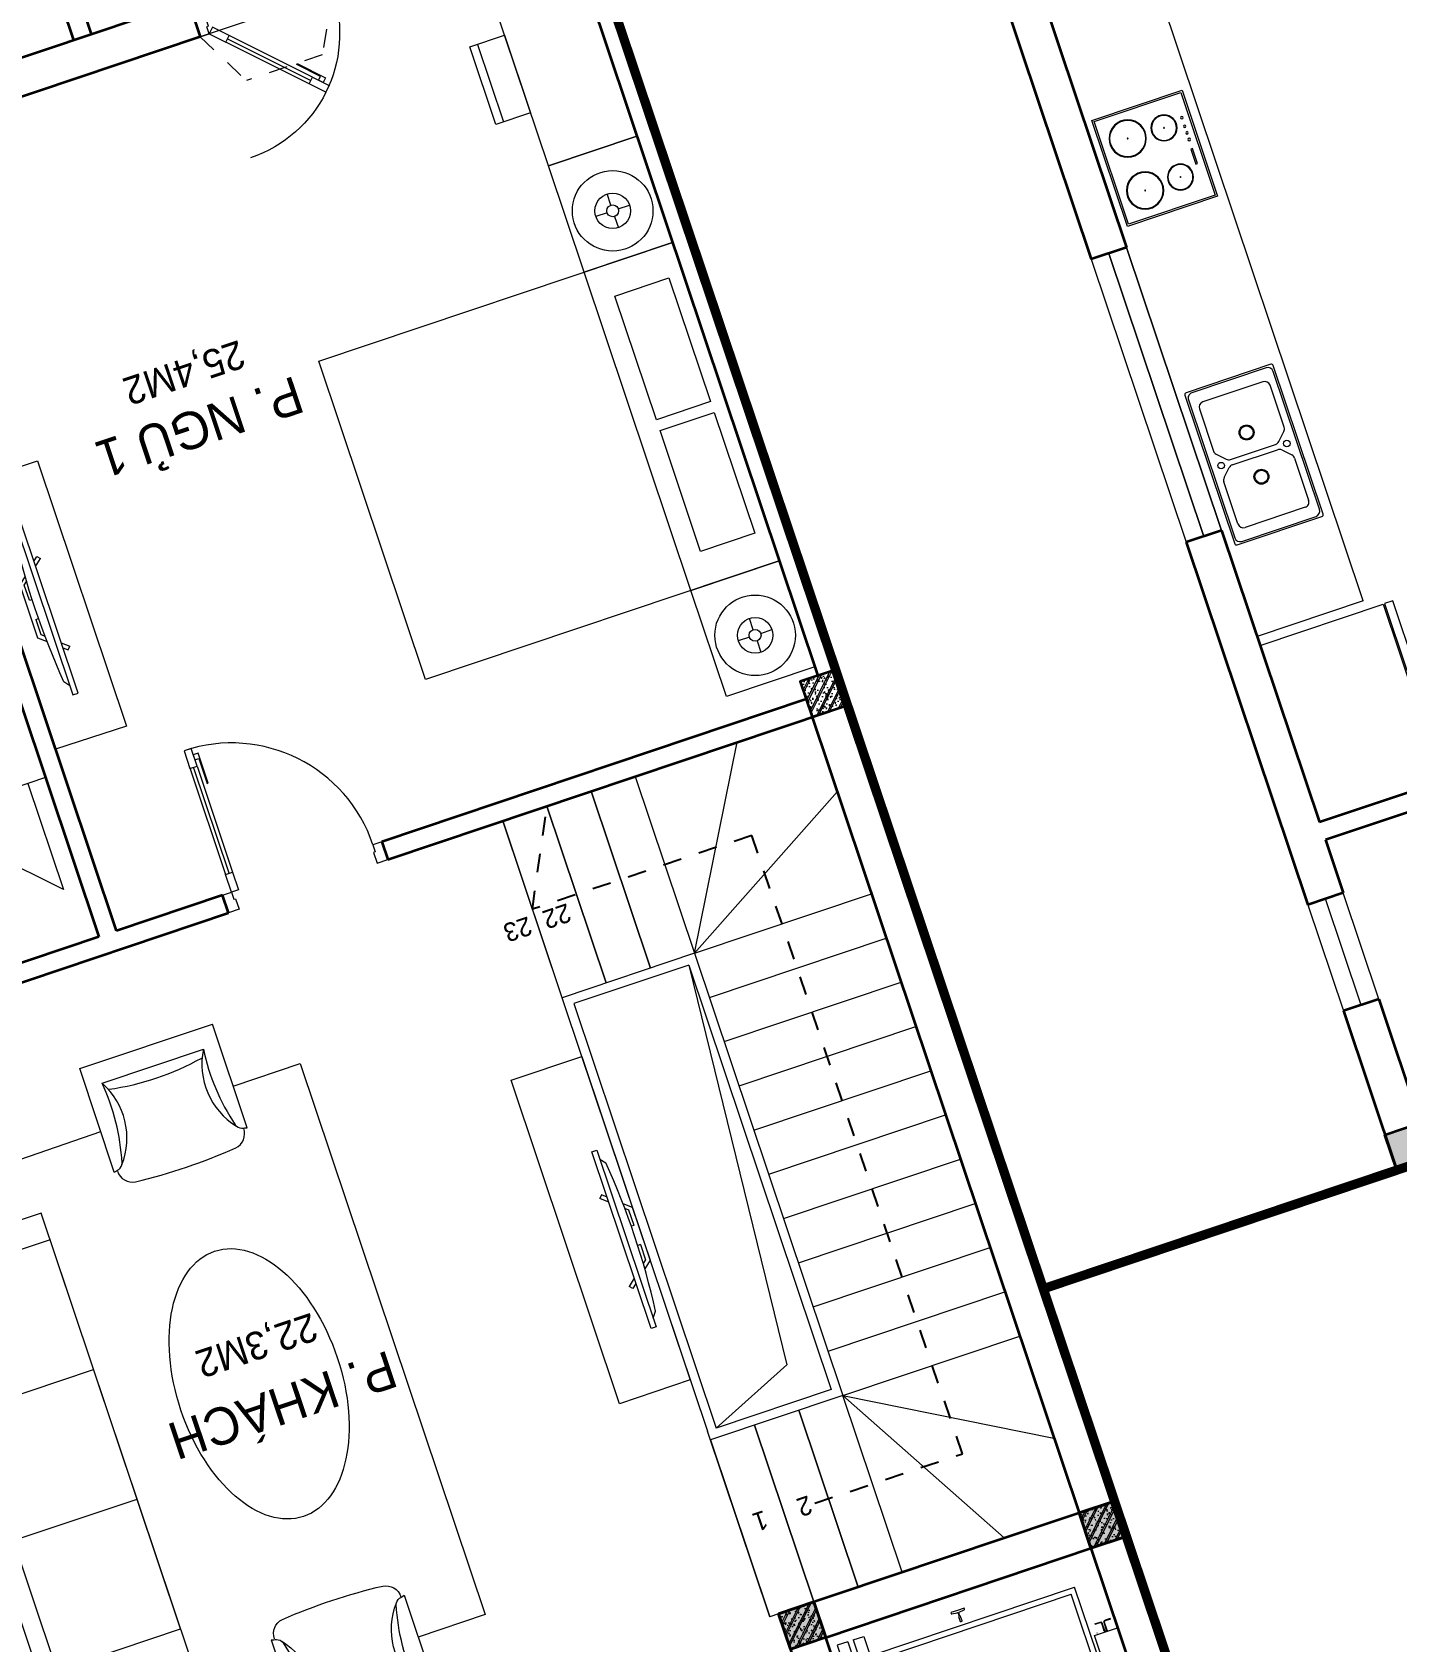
# Model space of a CAD drawing. Header units: metres. Extents: x 568336 to 569219, y 2065964 to 2066430.
# Drawn here: x 568586.56 to 568593.88, y 2066209.64 to 2066218.26 of the extents above; entities that cross this region are included whole.
import ezdxf

# ---------------------------------------------------------------- set-up
doc = ezdxf.new("R2010")
doc.units = ezdxf.units.M
for name, pattern in [('$AUDIT_BAD_LTYPE2', [0]), ('CENTER', [2, 1.25, -0.25, 0.25, -0.25]), ('DASHDOT2', [0.5, 0.25, -0.125, 0, -0.125]), ('HIDDEN', [0.375, 0.25, -0.125]), ('HIDDEN2', [0.1875, 0.125, -0.0625])]:
    doc.linetypes.add(name, pattern=pattern)
doc.layers.get('0').update_dxf_attribs({"linetype": 'CONTINUOUS'})
for name, color, linetype, lineweight in [('-CENTER', 143, 'CENTER', 13), ('-CONCRETE', 1, 'CONTINUOUS', 35), ('-DIM', 9, 'CONTINUOUS', 13), ('-DOOR', 137, 'CONTINUOUS', 9), ('-FURNITURE', 46, 'CONTINUOUS', 9), ('-HATCH', 8, 'CONTINUOUS', 5), ('-LINE1', 7, 'CONTINUOUS', 18), ('-LINE2', 252, 'CONTINUOUS', 9), ('-STEEL1', 1, 'CONTINUOUS', 35), ('-TEXT', 7, 'CONTINUOUS', 15), ('-WALL', 4, 'CONTINUOUS', 35), ('TEXT25', 2, 'CONTINUOUS', 13)]:
    doc.layers.add(name, color=color, linetype=linetype, lineweight=lineweight)
doc.layers.add('-RANH GIOI LO DAT', color=12, linetype='CONTINUOUS')
doc.layers.add('1-NETMANH', color=8, linetype='CONTINUOUS')
doc.styles.add('SVN_AVO_thuong', font='')
doc.styles.add('T1', font='', dxfattribs={"height": 200})
doc.styles.add('vnavanth', font='', dxfattribs={"width": 0.8})
doc.styles.get('SVN_AVO_thuong').set_extended_font_data('SVN-Avo')
doc.styles.get('T1').set_extended_font_data('VNgeometric Light')
doc.styles.get('vnavanth').set_extended_font_data('.VnAvantH')

# ---------------------------------------------------------------- blocks, each defined once
blk = doc.blocks.new('M19-T2')
at = {"layer": '-RANH GIOI LO DAT', "linetype": 'HIDDEN', "ltscale": 10, "const_width": 50}
blk.add_lwpolyline([(202847.3573571431, -171341.6559282462), (202847.3573564404, -151653.1480721793), (193847.3573574052, -151653.148072389), (193847.3573572669, -171551.0461515859)], close=True, dxfattribs=at)
blk = doc.blocks.new('A$C23F441E4')
at = {"ltscale": 3}
blk.add_lwpolyline([(-300, -0.0002277038292959332), (-300, -510.0002277038293), (300, -510.0002277038293), (300, -0.0002277038292959332), (-300, -0.0002277038292959332)], dxfattribs=at)
for points in [[(-290, -10.0002277038293), (-290, -500.0002277038293), (290, -500.0002277038293), (290, -10.0002277038293)], [(-99.92361733876169, -45.7805013358593), (-15.01730352267623, -45.7805013358593), (-15.01730352267623, -56.33586340083275), (-99.92361733876169, -56.33586340083275)]]:
    blk.add_lwpolyline(points, close=True, dxfattribs=at)
for centre, radius in [((-139, -156.0002277038293), 70), ((36.90287313051522, -47.90127239702269), 6.597286366527707), ((74.40287313051522, -47.90127239702269), 6.597286366527707), ((139, -156.0002277038293), 70), ((111.9028731305152, -47.90127239702269), 6.597286366527707), ((160.4028731305152, -47.90127239702269), 6.597286366527707), ((-139, -156.0002277038293), 67), ((-139, -156.0002277038293), 2), ((139, -156.0002277038293), 67), ((139, -156.0002277038293), 2), ((-147.0336941294372, -358.653199238237), 100), ((147.0336941294372, -358.653199238237), 100), ((-147.0336941294372, -358.653199238237), 97), ((147.0336941294372, -358.653199238237), 97), ((-147.0336941294372, -358.653199238237), 2), ((147.0336941294372, -358.653199238237), 2)]:
    blk.add_circle(centre, radius, dxfattribs=at)
blk = doc.blocks.new('A$C14986441')
at = {"ltscale": 3}
for p, q in [((-250.0000004096655, 420.0579938191804), (-250.0000000046566, -419.9420061808196)), ((239.9999995855615, 430.0579940553871), (-240.0000004144385, 430.0579938240116)), ((169.9999996216502, 355.0579940216267), (-170.0000003783498, 355.0579938577721)), ((249.9999999953434, -419.9420059388503), (249.9999995903345, 420.0579940611497)), ((-200.0000003639143, 325.0579938432784), (-200.0000002492452, 87.48440071480582)), ((199.9999997507548, 87.48440090671647), (199.9999996360857, 325.0579940361204)), ((-191.2132036748226, 66.27119728422258), (-148.7867967832135, 23.84479043312604)), ((-127.5735933431424, 15.05799387820298), (127.5735929142684, 15.05799400119577)), ((148.7867963454919, 23.84479057660792), (191.213203196472, 66.27119746763492)), ((-191.2132036109688, -66.15520958823618), (-148.7867967602797, -23.72880269627785)), ((-127.5735933287069, -14.94200612179702), (127.5735929288203, -14.94200599880423)), ((148.7867963684257, -23.72880255279597), (191.2132032602094, -66.15520940389251)), ((-200.0000000505825, -324.9420061567216), (-200.0000001650769, -87.36841302824905)), ((199.9999998349231, -87.36841283540707), (199.9999999494175, -324.9420059638796)), ((-240, -429.9420061759884), (240, -429.9420059446129)), ((169.9999999639113, -354.9420059783733), (-170.0000000360887, -354.9420061422279))]:
    blk.add_line(p, q, dxfattribs=at)
blk.add_lwpolyline([(239.9999999807333, -389.9420059446129), (239.99999960477, 390.0579940553871, 0.414213562373095), (209.9999995903345, 420.0579940408934), (-210.0000004096655, 420.0579938384471, 0.414213562373095), (-240.00000039523, 390.0579938240116), (-240.0000000192667, -389.9420061759884, 0.414213562373095), (-210.0000000046566, -419.9420061615529), (209.9999999953434, -419.9420059591066, 0.414213562373095)], format="xyb", close=True, dxfattribs=at)
for centre, radius in [((-2.675224095582962e-07, 125.0579939396703), 40), ((-2.675224095582962e-07, 125.0579939396703), 35), ((-185.5000002072193, 0.05799385026330128), 17.5), ((185.4999997927807, 0.05799402913544327), 17.5), ((-1.469743438065052e-07, -124.9420060603297), 40), ((-1.469743438065052e-07, -124.9420060603297), 35)]:
    blk.add_circle(centre, radius, dxfattribs=at)
for centre, radius, start, end in [((-240.0000004096655, 420.0579938240116), 10, 90.00000002668041, 180.0000000266804), ((-170.0000003639143, 325.0579938577721), 30, 90.00000002668041, 180.0000000266804), ((169.9999996360857, 325.0579940216267), 30, 2.668042644536231e-08, 90.00000002668041), ((239.9999995903345, 420.0579940553871), 10, 2.668042644536231e-08, 90.00000002668041), ((-170.0000002492452, 87.48440073023085), 30, 180.0000000266804, 225.0000000235824), ((169.9999997507548, 87.48440089315409), 30, 315.0000000235823, 2.668042644536231e-08), ((-127.5735933576361, 45.05799387820298), 30, 225.0000000235824, 270.0000000266804), ((127.5735928997747, 45.05799400119577), 30, 270.0000000266804, 315.0000000235823), ((-170.0000001650769, -87.36841301375534), 30, 135.0000000235824, 180.0000000266804), ((-127.5735933142714, -44.94200612179702), 30, 90.00000002668041, 135.0000000235824), ((127.5735929432558, -44.94200599880423), 30, 45.00000002358239, 90.00000002668041), ((169.9999998349231, -87.36841284896946), 30, 2.668042644536231e-08, 45.00000002358239), ((-170.0000000505825, -324.9420061422279), 30, 180.0000000266804, 270.0000000266804), ((169.9999999494175, -324.9420059783733), 30, 270.0000000266804, 2.668042644536231e-08), ((-240.0000000046566, -419.9420061759884), 10, 180.0000000266804, 270.0000000266804), ((239.9999999953434, -419.9420059446129), 10, 270.0000000266804, 2.668042644536231e-08)]:
    blk.add_arc(centre, radius, start, end, dxfattribs=at)
blk = doc.blocks.new('A$C55AD6C8F')
at = {"ltscale": 3}
for p, q in [((-750, 623.9554341743351), (-750, 1000.000000000058)), ((-750, 1000.000000000058), (-704.3477934409166, 1000.000000000058)), ((-704.3477934409166, 1000.000000000058), (-704.3477934409166, 623.9554341743351)), ((0, 1000), (-695.2173631351907, 1000.000000000058)), ((-695.2173631351907, 1000.000000000058), (-695.2173631351907, 5.820766091346741e-11)), ((0, 0), (0, 1000)), ((-704.3477934409166, 623.9554341743351), (-749.9999999999418, 623.9554341743351)), ((-750, 613.395983129798), (-750, 17.63542316207895)), ((-704.3477934409166, 613.395983129798), (-749.9999999999418, 613.3959831297398)), ((-704.3477934409166, 17.63542316207895), (-704.3477934409166, 613.395983129798)), ((-750, 17.63542316207895), (-704.3477934409166, 17.63542316207895)), ((-695.2173631351907, 5.820766091346741e-11), (0, 0))]:
    blk.add_line(p, q, dxfattribs=at)
at = {"ltscale": 3, "elevation": -2.790667130434782e-09}
for points in [[(-750.0000000003492, 688.433921672462), (-750.0000000003492, 656.9339216743247), (-790.097850547405, 656.9339216743247), (-790.097850547405, 788.4142628387199), (-770.7718286834424, 788.4142628387199), (-770.7718286834424, 688.433921672462)], [(-750.0000000003492, 548.917495631671), (-750.0000000003492, 580.4174956298084), (-790.097850547405, 580.4174956298084), (-790.097850547405, 448.9371544654132), (-770.7718286834424, 448.9371544654132), (-770.7718286834424, 548.917495631671)]]:
    blk.add_lwpolyline(points, close=True, dxfattribs=at)
blk = doc.blocks.new('A$C5C575821')
at = {"layer": '-CONCRETE'}
h = blk.add_hatch(color=256, dxfattribs=at)
h.dxf.hatch_style = 1
h.paths.add_polyline_path([(-0.00237559899687767, 200.0000000000146), (-0.00237559899687767, 1.455191522836685e-11), (199.9976244010031, 1.455191522836685e-11), (199.9976244010031, 200.0000000000146)])
blk.add_lwpolyline([(-0.00237559899687767, 1.455191522836685e-11), (199.9976244010031, 1.455191522836685e-11), (199.9976244010031, 200.0000000000146), (-0.00237559899687767, 200.0000000000146)], close=True, dxfattribs=at)
blk = doc.blocks.new('M18-T2')
at = {"layer": '-DOOR'}
for p, q in [((200252.5158767066, -87518.1316374329), (198652.5158767066, -87518.1316374329)), ((200252.5158767066, -87618.1316374329), (198652.5158767066, -87618.1316374329)), ((198652.5158766921, -87618.1427405079), (200252.515876707, -87618.1806423894)), ((200252.5158767066, -87718.1316374329), (198652.5158767066, -87718.1316374329))]:
    blk.add_line(p, q, dxfattribs=at)
for points in [[(196602.4607517882, -87518.1316252751), (196002.4488118803, -87518.1316252751), (196002.4488118803, -87718.1316252751), (196602.4607517882, -87718.1316252751)], [(198652.5158766919, -87718.31889358495), (200252.5158766996, -87718.28659373015), (200252.5158766996, -87518.24420021736), (198652.5158766919, -87518.27650007192)]]:
    blk.add_lwpolyline(points, close=True, dxfattribs=at)
blk.add_lwpolyline([(196002.4488118803, -87618.1316252751), (196602.4533859472, -87618.1758011422)], dxfattribs=at)
at = {"layer": '-FURNITURE'}
for q in [(198052.4543453317, -87718.1592070119), (201902.4488118863, -88318.19288378427)]:
    blk.add_line((198052.4488118007, -88318.19288378427), q, dxfattribs=at)
at = {"layer": '-RANH GIOI LO DAT', "linetype": 'HIDDEN', "ltscale": 10, "const_width": 50}
blk.add_lwpolyline([(201103.8014819287, -105067.6747470424), (206102.4488127622, -99951.37831573247), (206102.4488121746, -85518.7918437419), (195102.4488117702, -85518.7918437419), (195102.4488128515, -105207.2997001795)], close=True, dxfattribs=at)
at = {"layer": '-WALL', "linetype": 'Continuous', "ltscale": 10}
for p, q in [((195102.4488118007, -102805.990024435), (195102.4488118005, -87518.13162535391)), ((196902.4488118005, -88718.13162579373), (196902.4488118005, -87718.13162533307)), ((197002.4488118005, -88718.13162579373), (197002.4488118005, -87718.13162533307))]:
    blk.add_line(p, q, dxfattribs=at)
at = {"layer": '-WALL'}
for p, q in [((196002.4488118803, -87518.1316252751), (195102.4488118803, -87518.1316252751)), ((196002.4488118803, -87718.1316252751), (196002.4488118803, -87518.1316252751)), ((196602.4460266113, -87718.13162527521), (196602.4607517882, -87518.1316252751)), ((198652.5158766919, -87518.27650007192), (196602.4607517882, -87518.1316252751)), ((198652.5158766917, -87718.31889358495), (198652.5158766919, -87518.27650007192)), ((202102.4488118803, -87518.1316252751), (200252.5158767066, -87518.30274020339)), ((200252.5158767066, -87718.30274020339), (200252.5158767066, -87518.30274020339)), ((196002.4488118803, -87718.1316252751), (195302.4488118803, -87718.1316252751)), ((196902.5829415332, -87718.13162527521), (196602.4460266113, -87718.13162527521)), ((198652.5158766919, -87718.31889358495), (197002.5829415332, -87718.1316252751)), ((201902.4488118803, -87718.1316252751), (200252.5158767066, -87718.30274020339))]:
    blk.add_line(p, q, dxfattribs=at)
at = {"layer": '-FURNITURE', "xscale": -1}
for name, p, rotation in [('A$C55AD6C8F', (197002.4488118005, -87718.13162533307), 270), ('A$C23F441E4', (200657.4497413657, -88268.20669677839), 180)]:
    blk.add_blockref(name, p, dxfattribs=dict(at, rotation=rotation))
at = {"layer": '-FURNITURE', "rotation": 270}
blk.add_blockref('A$C14986441', (198982.3926769022, -88012.52790405133), dxfattribs=at)
at = {"layer": '-WALL', "xscale": -1}
blk.add_blockref('A$C5C575821', (195302.4464362015, -87718.13162535158), dxfattribs=at)
blk = doc.blocks.new('*U152')
at = {"linetype": '$AUDIT_BAD_LTYPE2'}
for p, q in [((70, 100), (70, 699.9999999999982)), ((90, 699.9999999999982), (90, 100))]:
    blk.add_line(p, q, dxfattribs=at)
for points in [[(50, 699.9999999999982), (90, 699.9999999999982), (90, 799.9999999999982), (50, 799.9999999999982), (50, 699.9999999999982)], [(50, 702.9059272893337), (50, 100)], [(50, 100), (90, 100), (90, 0), (50, 0), (50, 100)]]:
    blk.add_lwpolyline(points)
for points in [[(118.2698876160139, 594.5156181119073), (118.2698876160139, 764.1349438079906), (90, 764.1349438079906), (90, 735.8650561920058), (112.6159100928053, 735.8650561920058), (112.6159100928053, 594.5156181119073)], [(0, 0), (50, 0), (50, -40), (60, -40), (60, -99.99999999999272), (0, -99.99999999999272)], [(899.9999999999982, 1.3252863207713e-28), (849.9999999999982, 1.3252863207713e-28), (849.9999999999982, -40.00000000000001), (839.9999999999982, -40.00000000000001), (839.9999999999982, -99.99999999999272), (899.9999999999982, -99.99999999999272)]]:
    blk.add_lwpolyline(points, close=True)
at = {"linetype": '$AUDIT_BAD_LTYPE2', "ltscale": 0.3}
blk.add_arc((50, 0), 799.9999999999982, 0, 90, dxfattribs=at)
blk = doc.blocks.new('1800X2000')
at = {"layer": '-FURNITURE'}
blk.add_line((325497.3064970744, 17765.29446492715), (325497.3064973904, 19565.2944651944), dxfattribs=at)
for points in [[(323997.3057774993, 19565.2944651944), (325997.3064971831, 19565.2944651944), (325997.3064971831, 17765.29446484288), (323997.3057774993, 17765.29446484288)], [(325612.9490047574, 19390.79434491032), (325919.0064973457, 19390.79434491032), (325919.0064973457, 18691.29434485664), (325612.9490047574, 18691.29434485664)], [(325612.9490046239, 18629.79434491026), (325919.0064972151, 18629.79434491026), (325919.0064972151, 17946.79434485664), (325612.9490046239, 17946.79434485664)]]:
    blk.add_lwpolyline(points, close=True, dxfattribs=at)
blk = doc.blocks.new('X-5M-DH-2-CORE$0$A$C75E80C28')
at = {"layer": '-LINE2', "linetype": 'Continuous', "ltscale": 2}
for p, q in [((-510.0000099998433, -21.5000000000291), (-510.0000099998579, -50.60000000000582)), ((-506.8000099998899, -21.5000000000291), (-510.0000099998433, -21.5000000000291)), ((-510.0000099998579, -108.5000000000291), (-510.0000099998433, -79.39999999999418)), ((-506.8000099998899, -21.5000000000291), (-506.8000099999044, -50.60000000000582)), ((-506.8000099999044, -108.5000000000291), (-506.8000099998899, -79.39999999999418)), ((-456.2000100000296, -56.79999999998836), (-500.6000099999364, -56.80000000001746)), ((-456.2000100000441, -60), (-500.600009999951, -60.0000000000291)), ((-456.2000100000296, -70), (-500.6000099999364, -70.0000000000291)), ((-456.2000100000296, -73.19999999995343), (-500.6000099999364, -73.19999999998254)), ((-453.2000100000441, -63), (-453.2000100000296, -67)), ((-450.0000099998579, -63), (-450.0000099998433, -67)), ((450.0000100000616, -63), (450.0000100000761, -67)), ((453.200010000015, -63), (453.2000100000296, -67)), ((456.2000100000296, -56.79999999998836), (500.6000100000529, -56.79999999998836)), ((456.200010000015, -60), (500.6000100000383, -60)), ((456.2000100000296, -70), (500.6000100000529, -70)), ((456.2000100000296, -73.19999999995343), (500.6000100000529, -73.19999999995343)), ((506.8000100001227, -21.5), (510.0000100000761, -21.5)), ((506.8000100001227, -21.5), (506.8000100001082, -50.59999999997672)), ((506.8000100001227, -108.5), (506.8000100001227, -79.39999999996508)), ((510.0000100000761, -21.5), (510.0000100000616, -50.59999999997672)), ((510.0000100000761, -108.5), (510.0000100000761, -79.39999999996508)), ((-731.0000002632733, -148.9999999649008), (730.9999997367267, -148.9999999649299)), ((-731.0000002698944, -1304.999999934109), (-731.0000002632733, -148.9999999649008)), ((-556.8000102631631, -112.4999999912397), (-560.0000102631166, -112.4999999912397)), ((456.800009736864, -112.4999999912397), (460.0000097368174, -112.4999999912397)), ((730.9999997301056, -1304.999999934109), (730.9999997367267, -148.9999999649299)), ((-700.0000002632733, -178.9999999649008), (699.9999997367267, -178.9999999649299)), ((-700.0000002699089, -1224.999999934109), (-700.0000002632733, -178.9999999649008)), ((699.9999997300911, -1224.999999934109), (699.9999997367267, -178.9999999649299)), ((-700.0000002699089, -1224.999999934109), (-400.0000002699089, -1224.999999934138)), ((-400.0000002698944, -1304.999999934138), (-400.0000002699089, -1224.999999934138)), ((699.9999997300911, -1224.999999934109), (399.9999997300911, -1224.999999934109)), ((399.9999997301056, -1304.999999934109), (399.9999997300911, -1224.999999934109)), ((839.9999997301056, -1304.999999934109), (-840.0000002698944, -1304.999999934109)), ((-840.0000002698944, -1364.999999934109), (-840.0000002698944, -1304.999999934109)), ((839.9999997301056, -1364.999999934109), (-840.0000002698944, -1364.999999934109)), ((424.9999997301056, -1308.999999934109), (-425.0000002698944, -1308.999999934109)), ((-425.0000002699089, -1342.999999934109), (-425.0000002698944, -1308.999999934109)), ((424.9999997300911, -1342.999999934109), (-425.0000002699089, -1342.999999934109)), ((-2.6989437174052e-07, -1308.999999934109), (-2.699089236557484e-07, -1342.999999934109)), ((424.9999997300911, -1342.999999934109), (424.9999997301056, -1308.999999934109)), ((839.9999997301056, -1364.999999934109), (839.9999997301056, -1304.999999934109)), ((839.9999997301056, -1394.999999934109), (-840.0000002698944, -1394.999999934109)), ((-840.0000002698944, -1394.999999934109), (-840.0000002698944, -1454.999999934109)), ((-840.0000002698944, -1454.999999934109), (-435.0000002698944, -1454.999999934109)), ((-435.0000002698944, -1449.999999934109), (-435.0000002699089, -1459.999999934109)), ((-435.0000002698944, -1449.999999934109), (-400.0000002698944, -1449.999999934138)), ((-435.0000002699089, -1459.999999934109), (-425.0000002699089, -1459.999999934109)), ((-433.4000002698012, -1451.599999934086), (-433.4000002698012, -1458.399999934074)), ((-433.4000002698012, -1451.599999934086), (-401.6000002697547, -1451.599999934086)), ((-433.4000002698012, -1458.399999934074), (-425.0000002698944, -1458.399999934074)), ((429.9999997300911, -1405.999999934138), (-430.0000002699089, -1405.999999934109)), ((-430.0000002699089, -1405.999999934109), (-430.0000002698944, -1445.999999934109)), ((429.9999997301056, -1445.999999934138), (-430.0000002698944, -1445.999999934109)), ((-425.0000002698944, -1458.399999934074), (-425.0000002699089, -1459.999999934109)), ((-401.6000002697547, -1451.599999934086), (-401.6000002697256, -1498.399999934074)), ((399.9999997301056, -1449.999999934109), (-400.0000002698944, -1449.999999934138)), ((-400.0000002698944, -1449.999999934138), (-400.0000002698653, -1499.999999934138)), ((-2.699089236557484e-07, -1405.999999934109), (-2.6989437174052e-07, -1445.999999934109)), ((399.9999997301056, -1449.999999934109), (399.9999997301347, -1499.999999934109)), ((434.9999997301056, -1449.999999934109), (399.9999997301056, -1449.999999934109)), ((401.5999997301988, -1451.599999934086), (401.5999997302279, -1498.399999934074)), ((433.3999997302453, -1451.599999934086), (401.5999997301988, -1451.599999934086)), ((433.3999997302453, -1458.399999934074), (424.9999997301056, -1458.399999934074)), ((424.9999997301056, -1458.399999934074), (424.9999997301056, -1459.999999934109)), ((434.9999997301056, -1459.999999934109), (424.9999997301056, -1459.999999934109)), ((429.9999997300911, -1405.999999934138), (429.9999997301056, -1445.999999934138)), ((433.3999997302453, -1451.599999934086), (433.3999997302453, -1458.399999934074)), ((434.9999997301056, -1449.999999934109), (434.9999997301056, -1459.999999934109)), ((839.9999997301056, -1454.999999934109), (434.9999997301056, -1454.999999934109)), ((839.9999997301056, -1394.999999934109), (839.9999997301056, -1454.999999934109)), ((-435.0000002698653, -1489.999999934109), (-435.0000002698653, -1499.999999934109)), ((-435.0000002698653, -1489.999999934109), (-425.0000002698653, -1489.999999934109)), ((-435.0000002698653, -1499.999999934109), (-400.0000002698653, -1499.999999934138)), ((-433.4000002697721, -1491.599999934086), (-433.4000002697721, -1498.399999934074)), ((-433.4000002697721, -1491.599999934086), (-425.0000002698653, -1491.599999934086)), ((-433.4000002697721, -1498.399999934074), (-401.6000002697256, -1498.399999934074)), ((-425.0000002698653, -1489.999999934109), (-425.0000002698653, -1491.599999934086)), ((434.9999997301347, -1499.999999934109), (399.9999997301347, -1499.999999934109)), ((433.3999997302744, -1498.399999934074), (401.5999997302279, -1498.399999934074)), ((424.9999997301347, -1489.999999934109), (424.9999997301347, -1491.599999934086)), ((434.9999997301347, -1489.999999934109), (424.9999997301347, -1489.999999934109)), ((433.3999997302744, -1491.599999934086), (424.9999997301347, -1491.599999934086)), ((433.3999997302744, -1491.599999934086), (433.3999997302744, -1498.399999934074)), ((434.9999997301347, -1489.999999934109), (434.9999997301347, -1499.999999934109))]:
    blk.add_line(p, q, dxfattribs=at)
for points in [[(-450.0000000000146, 0), (-450, -130), (450, -130), (449.9999999999854, 0)], [(-200, -29), (200.0000000001164, -29), (200.0000000001164, -101), (-200, -101)], [(-36.0000002632587, -583.9999999649008), (35.9999997367413, -583.9999999649008), (35.99999973675585, -983.9999999649008), (-36.00000026324415, -983.9999999649008)]]:
    blk.add_lwpolyline(points, close=True, dxfattribs=at)
for points in [[(-780.0000002632587, -788.9999999649008), (-751.0000002632587, -788.9999999649299, 0.414213562373095), (-750.0000002632733, -787.9999999649008), (-750.0000002632587, -783.9999999649008), (-750.0000002632587, -779.9999999649008, 0.414213562373095), (-751.0000002632733, -778.9999999649299), (-780.0000002632733, -778.9999999649881, -0.2569775838576673), (-784.1207396915852, -781.9399999648449), (-797.9000002631656, -781.939999964874, -0.414213562373095), (-800.9000002631656, -778.939999964874), (-804.0000002632587, -749.4999999649008, 0.414213562373095), (-807.0000002632587, -746.4999999649008), (-812.0000002632587, -746.4999999649008), (-812.0000002632587, -783.9999999649008), (-812.0000002632587, -821.4999999649008), (-807.0000002632587, -821.4999999649008, 0.414213562373095), (-804.0000002632587, -818.4999999649008), (-800.9000002631656, -789.0599999648693, -0.414213562373095), (-797.9000002631656, -786.0599999648693), (-784.1207396915852, -786.0599999648402, -0.2569775838576673), (-780.0000002632587, -788.9999999647553)], [(779.9999997367413, -788.9999999649299), (750.9999997367413, -788.9999999649008, -0.414213562373095), (749.9999997367267, -787.9999999649299), (749.9999997367413, -783.9999999649299), (749.9999997367413, -779.9999999649299, -0.414213562373095), (750.9999997367267, -778.9999999649008), (779.9999997368432, -778.9999999650172, 0.2569775838576673), (784.1207391653006, -781.939999964874), (797.899999736881, -781.9399999648449, 0.414213562373095), (800.899999736881, -778.9399999648449), (803.9999997367413, -749.4999999649008, -0.414213562373095), (806.9999997367413, -746.4999999649008), (811.9999997367413, -746.4999999649008), (811.9999997367413, -783.9999999649008), (811.9999997367413, -821.4999999649008), (806.9999997367413, -821.4999999649008, -0.414213562373095), (803.9999997367413, -818.4999999649008), (800.899999736881, -789.0599999648402, 0.414213562373095), (797.899999736881, -786.0599999648402), (784.1207391653006, -786.0599999648693, 0.2569775838576672), (779.9999997368577, -788.9999999647844)]]:
    blk.add_lwpolyline(points, format="xyb", dxfattribs=at)
for centre, radius, start, end in [((-500.600009999951, -50.60000000000582), 9.400000000001475, 180, 270), ((-500.6000099999364, -79.39999999999418), 9.399999999997844, 90, 180), ((-500.600009999951, -50.60000000000582), 6.200000000004374, 180, 270), ((-500.6000099999364, -79.39999999999418), 6.19999999999734, 90, 180), ((-456.2000100000441, -63), 6.19999999999713, 0, 90), ((-456.2000100000441, -63), 3.000000000000045, 0, 90), ((-456.2000100000296, -67), 6.20000000000076, 270, 0), ((-456.2000100000296, -67), 2.999999999999834, 270, 0), ((456.200010000015, -63), 6.19999999999713, 90, 180), ((456.2000100000296, -67), 6.20000000000076, 180, 270), ((456.200010000015, -63), 3.000000000000045, 90, 180), ((456.2000100000296, -67), 2.999999999999834, 180, 270), ((500.6000100000383, -50.59999999997672), 6.200000000004374, 270, 0), ((500.6000100000383, -50.59999999997672), 9.400000000001475, 270, 0), ((500.6000100000529, -79.39999999996508), 9.399999999997844, 0, 90), ((500.6000100000529, -79.39999999996508), 6.19999999999734, 0, 90)]:
    blk.add_arc(centre, radius, start, end, dxfattribs=at)
blk = doc.blocks.new('A$C3F71457E')
at = {"layer": '-CONCRETE'}
blk.add_lwpolyline([(-8.760252967476845e-09, -100.0000002632005), (0, 400), (-1500, 400.0000000000582), (-1500.00000001755, -1399.999999999942), (-1.754960976541042e-08, -1400), (-7.895869202911854e-08, -900.0000002632005), (199.9999999912397, -900.0000002982852), (199.9999999824504, -1600), (-1700.00000001755, -1600), (-1700, 600), (200, 600), (199.9999999912397, -100.0000002982852), (6.140908226370811e-08, -100.0000002632005)], dxfattribs=at)
at = {"layer": '-LINE1'}
blk.add_line((-7.895869202911854e-08, -900.0000002632005), (-8.760252967476845e-09, -100.0000002632005), dxfattribs=at)
at = {"layer": '-WALL'}
for p in [(-1699.997624401003, 399.9999999999854), (0.00237559899687767, 399.9999999999854), (-1699.997624401081, -1599.999999999959), (0.002375601565972829, -1600.000000021305)]:
    blk.add_blockref('A$C5C575821', p, dxfattribs=at)
at = {"color": 2, "rotation": 90}
blk.add_blockref('X-5M-DH-2-CORE$0$A$C75E80C28', (-1500.00000000876, -499.9999999999418), dxfattribs=at)
blk = doc.blocks.new('XR.MB.LM123$0$tvi 1')
blk.add_lwpolyline([(28.54445810673496, -2.291926648467779e-10), (28.54445810673496, -999.9999999999964), (-7.275957614183426e-12, -1000), (0, 0)], close=True)
for points in [[(28.54445810680045, -50.31958968611434), (52.37372755713295, -80.86315460130209)], [(-24.09820395050338, -235.5599978379832), (-39.09879504836863, -251.7939635238108)], [(0, -284.7849796677438), (-39.09879504836863, -251.7939635238108)], [(0, -255.9952397129928), (-24.09820395050338, -235.5599978379832)], [(69.66229681991535, -315.0836646851385), (111.1934016081432, -350.2927865858655), (111.193401608034, -649.712917566063), (69.68611289083492, -684.9110379843005)], [(89.09002233762294, -445.7449799550195), (89.09002233762294, -359.9578938602899), (70.91298945683957, -344.6203678706661)], [(89.09002233762294, -445.7449799550195), (73.49991829216015, -445.7449799550232)], [(89.09002233768115, -554.2550200447404), (89.09002233773936, -640.0421061392371), (70.91298945678864, -655.3796321293303)], [(89.09002233768115, -554.2550200447404), (73.49991829216015, -554.2550200447404)], [(0, -715.2150203320198), (-39.09879504836863, -748.2060364759491)], [(-24.09820395050338, -764.4400021620095), (-39.09879504836863, -748.2060364759491)], [(0, -744.004760287), (-24.09820395050338, -764.4400021620095)], [(28.54445810674224, -949.680410313882), (52.37372755713295, -919.1368453984578)]]:
    blk.add_lwpolyline(points)
blk.add_arc((-4025.16618952866, -499.9999999999964), 4099.025185406737, 354.1310878512652, 5.868912148527433)
blk = doc.blocks.new('ghe11asdsdsdsd')
at = {"layer": '-FURNITURE', "ltscale": 5}
for p, q in [((-454.1512245237245, 641.9073886275291), (-454.093361600535, -60.42008052262099)), ((446.9845405295782, 642.5119281820953), (445.2090906954836, -59.49456913078757)), ((339.4434767446655, 74.7769195077999), (-347.9447826922697, 73.86721415390639)), ((445.2090906954836, -59.49456913078757), (-454.093361600535, -60.42008052262099))]:
    blk.add_line(p, q, dxfattribs=at)
for centre, radius, start, end in [((-329.6609394550032, 640.4347183164282), 102.5030657496747, 97.790878171796, 180.4720192216976), ((13.76703277978231, -3057.035900902003), 3815.794779152998, 85.15051378916075, 95.37323135559144), ((322.4963123202615, 643.5363927781655), 102.5030657496747, 359.5521671507362, 82.23330821456577), ((-556.8192392717756, 172.0380743239075), 480.9551723817158, 73.62802494144414, 77.67439557183955), ((-435.3449582978792, 585.5188594441861), 49.99999999999999, 17.29045382422632, 73.62802494144414), ((428.017340289487, 586.1773279104382), 49.99999999999999, 106.2083736517696, 162.5459446768903), ((548.310481298744, 172.35137315467), 480.9551723817158, 102.1620030057203, 106.2083736517696), ((-752.7215750947944, 311.3200961878028), 469.2846926992153, 329.6029749418909, 39.82713105222346), ((-1717.077797784907, 235.4868877488407), 1378.639231958857, 353.2676599931669, 15.34770349738529), ((744.7327549548354, 311.2790322922665), 469.2468948897888, 140.0381535895592, 210.2652298418676), ((1708.833027020766, 233.2264510887835), 1378.526022415482, 164.5192846221356, 186.6002375866197), ((-1.445652381749824, -1576.057105405802), 1730.279692069412, 79.6029490361376, 100.5814174655623)]:
    blk.add_arc(centre, radius, start, end, dxfattribs=at)
blk = doc.blocks.new('SOFA 2500')
at = {"layer": '-FURNITURE'}
for p, q in [((267948.7536068321, 8788.429872642053), (268648.7536068321, 8788.429872642053)), ((267948.7536068321, 8055.096539308724), (268648.7536068321, 8055.096539308724))]:
    blk.add_line(p, q, dxfattribs=at)
for points in [[(267848.7536068321, 9671.763205975389), (268648.7536068321, 9671.763205975389), (268648.7536068321, 7171.763205975389), (267848.7536068321, 7171.763205975389)], [(267948.7536068321, 9521.763205975389), (268648.7536068321, 9521.763205975389), (268648.7536068321, 7321.763205975389), (267948.7536068321, 7321.763205975389)]]:
    blk.add_lwpolyline(points, close=True, dxfattribs=at)
blk = doc.blocks.new('12PLMP12')
at = {"color": 0, "linetype": 'ByBlock'}
for p, q in [((0, 1.25), (0, 3.75)), ((-1.25, 0), (-3.75, 0)), ((1.25, 0), (3.75, 0)), ((0, -1.25), (0, -3.75))]:
    blk.add_line(p, q, dxfattribs=at)
for radius in [8.5, 3.75, 1.25]:
    blk.add_circle((0, 0), radius, dxfattribs=at)
blk = doc.blocks.new('X-5M-G-MB PHONGNGU$0$A$C25DB0C3F')
at = {"elevation": -1.640194e-10}
for points in [[(197.042397281708, 437.8598038521595), (197.0369402521756, -4.041241481900215e-06), (2.670008689165115e-05, 0.002451622160151601), (0.005483729648403823, 437.8622595155612)], [(0.005483729648403823, 437.8622595155612), (197.0369402521756, 437.8622595153283), (197.0369402521756, -4.041241481900215e-06), (0.005483729648403823, -4.041226929984987e-06)]]:
    blk.add_lwpolyline(points, close=True, dxfattribs=at)
at = {"elevation": -1.640194e-10, "flags": 128}
blk.add_lwpolyline([(43.79146451898851, 437.8617138124537), (43.78600748942699, 0.001905919052660465)], dxfattribs=at)
blk = doc.blocks.new('*U151')
at = {"linetype": '$AUDIT_BAD_LTYPE2'}
for p, q in [((134.8528137423857, 56.56854249492379), (488.4062043356582, 410.1219330881962)), ((502.5483399593892, 395.9797974644653), (148.9949493661167, 42.42640687119284))]:
    blk.add_line(p, q, dxfattribs=at)
for points in [[(447.9494474537137, 301.4012464854598), (567.8884228737038, 421.3402219054498), (547.8985936370387, 441.3300511421148), (527.9087644003944, 421.3402219054705), (543.9006277897223, 405.3483585161426), (443.9514816063765, 305.3992123327969)], [(0, 0), (50, 0), (50, -40), (60, -40), (60, -199.3588634537518), (0, -199.3588634537518)], [(799.9999999999982, 7.105427357601134e-15), (749.9999999999982, 7.105427357601134e-15), (749.9999999999982, -40), (739.9999999999982, -40), (739.9999999999982, -199.3588634537518), (799.9999999999982, -199.3588634537518)]]:
    blk.add_lwpolyline(points, close=True)
for points in [[(474.2640687119273, 424.2640687119272), (502.5483399593892, 395.9797974644653), (573.2590180780439, 466.69047558312), (544.974746830582, 494.9747468305819), (474.2640687119273, 424.2640687119272)], [(476.3188696038515, 426.3188696038514), (120.7106781186548, 70.71067811865474)], [(120.7106781186548, 70.71067811865474), (148.9949493661167, 42.42640687119284), (78.2842712474619, -28.2842712474619), (50, 0), (120.7106781186548, 70.71067811865474)]]:
    blk.add_lwpolyline(points)
at = {"linetype": '$AUDIT_BAD_LTYPE2', "ltscale": 0.3}
blk.add_arc((50, 0), 699.9999999999982, 0, 90, dxfattribs=at)
blk = doc.blocks.new('18x35')
at = {"layer": '-HATCH'}
h = blk.add_hatch(dxfattribs=at)
h.set_pattern_fill('CHAU-01', color=256, scale=10, angle=-1.272221872585407e-14, pattern_type=2)
h.set_pattern_definition([(49.99999999999999, (0, 0), (71.72601826007535, -6.275213498259527), [7.5, -82.5]), (355, (0, 0), (-13.87513336129999, 75.21921337000119), [6, -66]), (100.4514, (5.977167999997619, -0.5229339999999638), (57.85093817140217, 68.94395420609534), [6.374019000000001, -70.1142112]), (46.18419999999998, (0, 20), (106.7241048625644, -16.55190143290183), [11.25, -123.75]), (96.63559999999998, (8.89367449999554, 18.62066930000003), (93.46627055487036, 97.41178709004416), [9.561028799999994, -105.1713]), (351.1842, (0, 20), (93.46619451336275, 97.41186009253245), [9, -99]), (20.99999999999998, (10, 15), (59.69070521184616, -40.2618890665339), [7.5, -82.5]), (326.0000000000001, (10, 15), (24.33153319215819, 72.5150045046853), [6, -66]), (71.45139999999999, (14.97422329999972, 11.64483940000002), (84.022262858149, 32.25304967099522), [6.374019000000001, -70.1142112]), (37.49999999999998, (0, 0), (1.215985531729074, 33.28938538313115), [0, -65.19999999999999, 0, -67, 0, -66.25]), (7.499999999999987, (0, 0), (26.30695374421487, 39.44117118823602), [0, -38.2, 0, -63.7, 0, -25.25]), (327.5, (-22.30000000000291, 0), (53.3822436172409, -2.255487173437988), [0, -25, 0, -78, 0, -103.5]), (317.5, (-32.30000000000291, 0), (58.31861693423862, 10.01049823323176), [0, -32.5, 0, -51.8, 0, -73.5]), (44.99999999999999, (0, 0), (-30.05203820042826, 30.05203820042828), []), (44.99999999999999, (0, 12.25), (-30.05203820042826, 30.05203820042828), [])])
h.paths.add_polyline_path([(96508.03118051568, 47993.04977023201), (96508.03118051568, 47793.04977023201), (96708.03118051568, 47793.04977023201), (96708.03118051568, 47993.04977023201)])
at = {"layer": '-STEEL1'}
blk.add_lwpolyline([(96508.03118051568, 47793.04977023201), (96708.03118051568, 47793.04977023201), (96708.03118051568, 47993.04977023201), (96508.03118051568, 47993.04977023201)], close=True, dxfattribs=at)
blk = doc.blocks.new('M1-T2')
at = {"layer": '-CONCRETE', "color": 1, "linetype": 'HIDDEN', "ltscale": 10, "const_width": 50}
blk.add_lwpolyline([(191581.7177010371, 50951.98888872014), (197581.6939540912, 50951.98888872005), (197581.7429788466, 30952.01227472891), (191581.7667257926, 30952.01227472891)], close=True, dxfattribs=at)
at = {"layer": '-DOOR'}
blk.add_lwpolyline([(192331.96122545, 34151.9650449), (193731.9612261062, 34151.95119095598), (193731.9612261064, 33951.95119095598), (192331.9612254502, 33951.9650449)], dxfattribs=at)
at = {"layer": '-FURNITURE'}
blk.add_line((195781.5835012549, 37651.71698474683), (197481.6057401042, 37651.70815129593), dxfattribs=at)
for points in [[(195353.690136233, 39541.26619862595), (194974.2131251222, 39539.4583796049), (194974.1767102166, 42655.01620646146), (195353.6866041011, 42656.82419738676)], [(196763.1214681568, 39858.32846837021), (196767.1644500145, 39549.92178483728), (196104.8524042244, 39545.19311721103)], [(195881.8225619986, 37651.71698350468), (195881.8225622091, 38251.71698350468), (196481.8225619986, 37651.71698329443)]]:
    blk.add_lwpolyline(points, dxfattribs=at)
for points in [[(193931.43780169, 41812.9924690864), (193931.4378016902, 39984.37365565186), (193531.4378016902, 39984.37365565186), (193531.43780169, 41812.9924690864)], [(191681.890203857, 37801.59738755235), (191681.8902036072, 38401.59738724533), (192181.8902036072, 38401.59738733305), (192181.890203857, 37801.59738764007)], [(195281.8256804378, 36027.93517322378), (195281.8256809461, 37528.20742552447), (195681.8262739024, 37524.20742545433), (195681.8262733941, 36027.93517315364)], [(191681.8874519427, 35401.59738750743), (191681.8874516929, 36001.59738720041), (192181.8874516929, 36001.59738728813), (192181.8874519427, 35401.59738759515)], [(191681.8846994627, 35401.59738759515), (192181.8846994627, 35401.59738759515), (192181.8846994627, 34301.59738759515), (191681.8846994627, 34301.59738759515)]]:
    blk.add_lwpolyline(points, close=True, dxfattribs=at)
blk.add_ellipse((195729.6025699445, 41097.21506849396), major_axis=(1.314982500245877e-07, 749.5763598198391), ratio=0.5899940615450746, dxfattribs=at)
at = {"layer": '-LINE1'}
for p, q in [((193431.4378016904, 43151.71386036453), (191681.8846994533, 43151.71386036453)), ((192781.8645775628, 42151.71386036546), (192204.5143083745, 43151.71386036453)), ((192781.8645775637, 43151.71386036454), (192781.8645775637, 42151.71386036454)), ((193031.7223189393, 42151.71386036454), (193031.7223189393, 43151.71386036454)), ((193031.7223189393, 43151.71386036454), (193031.7223189393, 42151.71386036454)), ((193281.5800603149, 42151.71386036454), (193281.5800603149, 43151.71386036454)), ((193281.5800603149, 43151.71386036454), (193281.5800603148, 42151.71386036454)), ((193482.0374765698, 43152.01212012295), (193531.4378016904, 43152.01212012295)), ((193531.4378016904, 42151.71386036454), (193531.4378016904, 43151.71386036454)), ((193531.4378016904, 43151.71386036453), (193531.4378016903, 42101.71386036453)), ((192781.8645775637, 42151.71386036385), (191781.8846994525, 42729.05251217725)), ((192781.8645775628, 39651.71386036465), (192781.8645775637, 42151.71386036453)), ((192781.8645775637, 42151.71386036453), (193531.4378016903, 42151.71386036453)), ((192831.8645775635, 39701.71386036469), (192831.8645775637, 42101.71386036453)), ((192831.8645775637, 42101.71386036453), (193481.4378016903, 42101.71386036453)), ((193014.8835254203, 41900.68244678644), (193481.4378016903, 42101.71386036453)), ((193481.4378016894, 39701.71386036469), (193481.4378016903, 42101.71386036453)), ((193531.4378016901, 39701.71386036472), (193531.4378016903, 42101.71386036456)), ((192831.8645775635, 39701.71386036469), (193014.8835254203, 41900.68244678644)), ((192831.8645775635, 39701.71386036469), (193481.4378016894, 39701.71386036469)), ((193531.4378016904, 38651.71386036469), (193531.4378016903, 39701.71386036469)), ((192781.8645775637, 39651.71386036537), (191781.8846994525, 39074.37520855197)), ((192781.8645775628, 39651.71386036376), (192204.5143083745, 38651.71386036469)), ((192781.8645775637, 39651.71386036469), (193531.4378016903, 39651.71386036469)), ((192781.8645775637, 38651.71386036469), (192781.8645775637, 39651.71386036469)), ((193031.7223189393, 39651.71386036469), (193031.7223189393, 38651.71386036469)), ((193031.7223189393, 38651.71386036469), (193031.7223189393, 39651.71386036469)), ((193281.5800603149, 39651.71386036469), (193281.5800603149, 38651.71386036469)), ((193281.5800603149, 38651.71386036469), (193281.5800603148, 39651.71386036469)), ((193531.4378016904, 39651.71386036469), (193531.4378016904, 38651.71386036469)), ((193431.4378016904, 38651.71386036469), (191681.8846994524, 38651.71386036469))]:
    blk.add_line(p, q, dxfattribs=at)
at = {"layer": '-LINE1', "lineweight": 18}
for p, q in [((192781.8645775637, 42151.71386036453), (191781.8352278068, 42151.71386036453)), ((192781.8645775635, 41901.7138603646), (191781.8352278066, 41901.7138603646)), ((192781.864577564, 41651.7138603646), (191781.8352278071, 41651.7138603646)), ((192781.864577564, 41401.7138603646), (191781.8352278071, 41401.7138603646)), ((192781.864577564, 41151.71386036462), (191781.8352278071, 41151.71386036462)), ((192781.864577564, 40901.71386036462), (191781.8352278071, 40901.71386036462)), ((192781.864577564, 40651.71386036462), (191781.8352278071, 40651.71386036462)), ((192781.8645775633, 40401.71386036462), (191781.8352278064, 40401.71386036462)), ((192781.8645775637, 40151.71386036462), (191781.8352278068, 40151.71386036462)), ((192781.8645775633, 39901.71386036462), (191781.8352278064, 39901.71386036462)), ((192781.8645775637, 39651.71386036469), (191781.8352278068, 39651.71386036469))]:
    blk.add_line(p, q, dxfattribs=at)
blk.add_lwpolyline([(191581.7411493842, 50951.93153578669), (197581.7174024383, 50951.9315357866), (197581.7664271937, 30951.95492153367), (191581.7901741396, 30951.95492153367)], close=True, dxfattribs=at)
at = {"layer": '-LINE1'}
for points in [[(194381.9612261064, 33952.12939903888), (194381.9612261064, 32552.12939903888), (191581.9612261065, 32552.12939903894), (191581.9612261062, 33952.12939903888)], [(194281.9612261064, 33952.12939903888), (194281.9612261064, 32852.12939903888)]]:
    blk.add_lwpolyline(points, dxfattribs=at)
at = {"layer": '-LINE2', "linetype": 'HIDDEN2', "ltscale": 10}
for p, q in [((192981.8782542219, 34151.81175561759), (193142.2669984159, 34451.81175561759)), ((193142.2669984159, 34451.81175561759), (193571.5724826038, 34451.95119095597)), ((193731.9612267978, 34151.95119095597), (193571.5724826038, 34451.95119095597))]:
    blk.add_line(p, q, dxfattribs=at)
at = {"layer": '-WALL'}
for p, q in [((191681.8846994633, 43152.21864277952), (191581.9612261218, 43152.21864277967)), ((191581.9612261218, 43152.21864277967), (191581.9612261062, 33952.12939903888)), ((191781.8846994565, 38651.71386053931), (191781.8846994633, 43152.21864277952)), ((194181.7288367685, 38651.71386023989), (191681.8479163596, 38651.71386053934)), ((194181.728836786, 38551.71386025392), (194181.7288367685, 38651.71386023989)), ((197481.8391490784, 38651.71387618766), (195081.7288367685, 38651.71387661279)), ((195081.7288367685, 38651.71387661279), (195081.7288367511, 38551.7138758607)), ((191781.9171037749, 38551.71386025695), (194181.728836786, 38551.71386025392)), ((195081.7288367511, 38551.7138758607), (195681.807077675, 38551.71387584324)), ((195681.807077675, 38551.71387584324), (195681.8959141307, 35752.22223347171)), ((195781.8324600292, 38551.71387618771), (197382.2435196279, 38551.71387618771)), ((195781.8646470529, 35852.21678276164), (195781.8324600292, 38551.71387618771)), ((191681.8846994476, 34151.78813647057), (191681.8846994623, 38451.59738793888)), ((193731.9612267978, 34151.96695212407), (195482.1046997608, 34151.96695212407)), ((193731.9612267978, 33951.9524392639), (193731.9612267978, 34151.96695212407)), ((195482.1046997608, 33951.9524392639), (193731.9612267978, 33951.9524392639)), ((194281.9612261064, 33761.9524392639), (194281.9612261064, 33951.9524392639)), ((194381.9612261064, 33761.9524392639), (194381.9612261064, 33951.9524392639))]:
    blk.add_line(p, q, dxfattribs=at)
at = {"layer": '1-NETMANH', "linetype": 'DASHDOT2'}
blk.add_lwpolyline([(193108.9081962636, 42651.95405864152), (192274.0418498825, 42651.95405864152), (192289.6579554876, 39150.79739914944), (192289.6579554876, 39150.79739914944), (193531.4378016904, 39151.71386036469), (193281.5800603149, 38651.71386036469)], dxfattribs=at)
at = {"layer": '-DIM', "xscale": -1}
blk.add_blockref('SOFA 2500', (465195.1822320368, 32686.56535665323), dxfattribs=at)
at = {"layer": '-DIM', "rotation": 180.0000000100511}
blk.add_blockref('1800X2000', (517679.1939453348, 55566.89190958357), dxfattribs=at)
at = {"layer": '-DOOR', "rotation": 180}
blk.add_blockref('*U152', (195081.7288367851, 38551.71387659042), dxfattribs=at)
at = {"layer": '-DOOR', "xscale": -1}
blk.add_blockref('*U151', (193731.9612267978, 34151.96695212407), dxfattribs=at)
at = {"layer": '-FURNITURE'}
for p, xscale, yscale, zscale, rotation in [((195732.055203132, 42954.99263399483), -0.833979270384129, 0.833979270384129, 0.833979270384129, 180.055297849546), ((195732.0552024977, 39239.4375030113), 0.8339792703841293, 0.8339792703841293, 0.8339792703841293, 359.9447021303512)]:
    blk.add_blockref('ghe11asdsdsdsd', p, dxfattribs=dict(at, xscale=xscale, yscale=yscale, zscale=zscale, rotation=rotation))
at = {"layer": '-FURNITURE', "extrusion": (0, 0, -1), "xscale": -1, "rotation": 180.0036897224084}
blk.add_blockref('XR.MB.LM123$0$tvi 1', (-193642.5990039817, 40485.72025941974), dxfattribs=at)
at = {"layer": '-FURNITURE', "extrusion": (0, 0, -1), "xscale": -25.40000000037255, "yscale": 25.40000000037255, "zscale": -25.40000000037255, "rotation": 270}
for p in [(-191931.890203857, 38139.31591687683), (-191931.8874519427, 35739.31591683191)]:
    blk.add_blockref('12PLMP12', p, dxfattribs=at)
at = {"layer": '-FURNITURE', "extrusion": (0, 0, -1), "rotation": 179.9963102775916}
blk.add_blockref('XR.MB.LM123$0$tvi 1', (-195472.1489315678, 36277.78735482617), dxfattribs=at)
at = {"layer": '-FURNITURE', "rotation": 180.0007140750975}
blk.add_blockref('X-5M-G-MB PHONGNGU$0$A$C25DB0C3F', (192378.9191585024, 35100.68551907282), dxfattribs=at)
at = {"layer": '-STEEL1'}
for p in [(95073.69142309617, -4641.121115083573), (96773.81179589103, -4641.121088986794), (95073.69142309617, -9341.535821170866)]:
    blk.add_blockref('18x35', p, dxfattribs=at)
at = {"layer": '-WALL', "xscale": -1, "rotation": 180}
blk.add_blockref('A$C3F71457E', (193281.9612261223, 43752.20228938581), dxfattribs=at)
at = {"layer": '-TEXT', "color": 2, "style": 'vnavanth'}
for s, p in [('2', (193128.4019000941, 42599.44871720804)), ('1', (193378.2596414697, 42599.44871720804)), ('22', (193343.8776875657, 39179.09180101928)), ('23', (193565.0599501556, 39179.09180101928))]:
    blk.add_text(s, height=99.97959496000885, dxfattribs=at).set_placement(p)
at = {"layer": 'TEXT25'}
for s, height, rotation, style, p in [('P. KHÁCH', 200, 359.9999999899488, 'SVN_AVO_thuong', (195014.6567409614, 41146.27979391151)), ('22,3M2', 150, 1.005123984043621e-08, 'T1', (195341.5455015479, 40823.75602561158)), ('P. NGỦ 1', 200, 359.9999999899488, 'SVN_AVO_thuong', (193828.0914676749, 36034.34057784747)), ('25,4M2', 150, 359.9999999899488, 'T1', (194051.615527528, 35756.70751031052))]:
    blk.add_text(s, height=height, rotation=rotation, dxfattribs=dict(at, style=style)).set_placement(p)

msp = doc.modelspace()

# ---------------------------------------------------------------- block references
at = {"layer": '-CENTER', "xscale": 0.001, "yscale": 0.001, "zscale": 0.001, "rotation": 108.5514997291008}
msp.add_blockref('M19-T2', (568512.74940986, 2065970.971517319), dxfattribs=at)

# ---------------------------------------------------------------- next in the draw order: block references
at = {"layer": '-CENTER', "xscale": 0.001, "yscale": 0.001, "zscale": 0.001, "rotation": 108.5514997345284}
msp.add_blockref('M18-T2', (568572.9832008192, 2065999.355088467), dxfattribs=at)

# ---------------------------------------------------------------- next in the draw order: block references
at = {"layer": '-DIM', "xscale": 0.001, "yscale": 0.001, "zscale": 0.001, "rotation": 198.5504143414657}
msp.add_blockref('M1-T2', (568760.2662669109, 2066312.249961356), dxfattribs=at)

doc.saveas('drawing.dxf')
